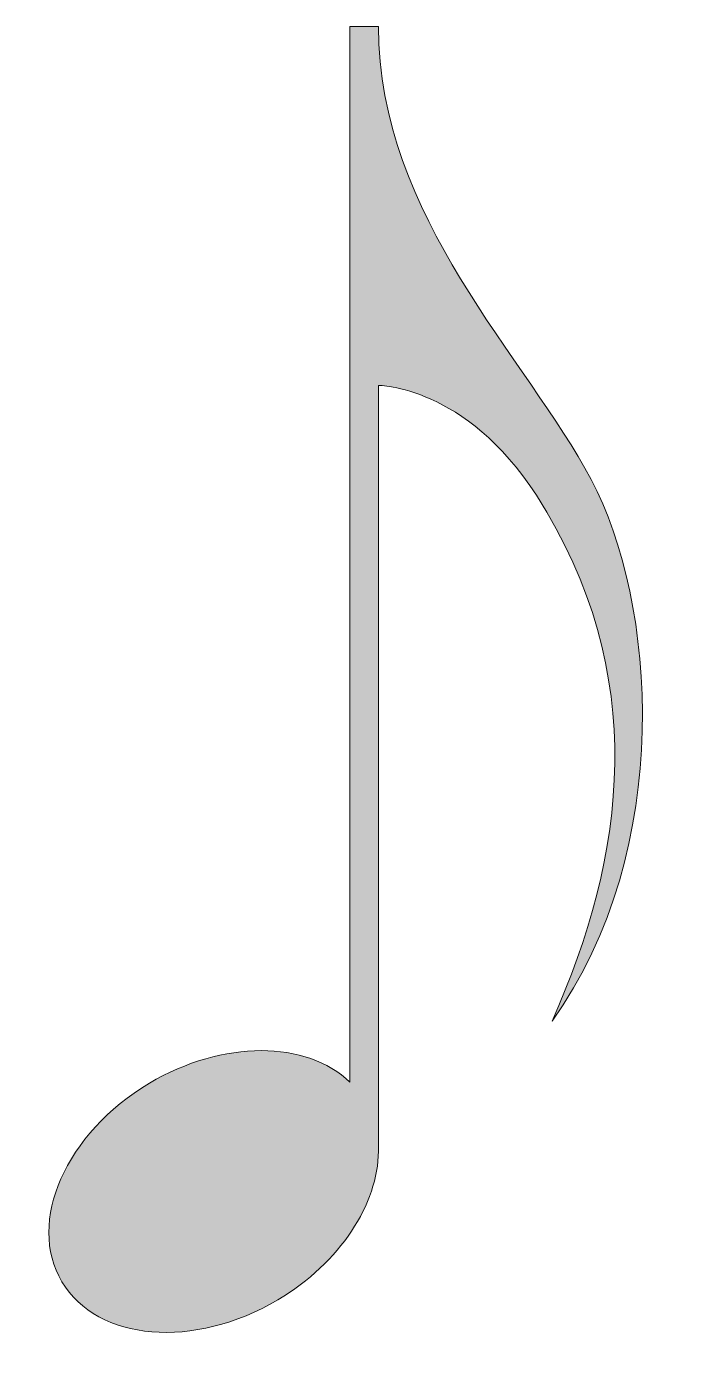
# Model space of a CAD drawing. Header units: inches. Extents: x 40.9 to 58.9, y -68.4 to -31.7.
import ezdxf

# ---------------------------------------------------------------- set-up
doc = ezdxf.new("R2010")
doc.units = ezdxf.units.IN
doc.header["$MEASUREMENT"] = 0
doc.layers.add('Layer 1', color=7, linetype='Continuous')

msp = doc.modelspace()

# ---------------------------------------------------------------- hatches: boundary and pattern name
at = {"layer": 'Layer 1', "true_color": 0x231f20}
h = msp.add_hatch(color=250, dxfattribs=at)
h.dxf.hatch_style = 2
edge = h.paths.add_edge_path()
edge.add_spline(control_points=[(56.595, -44.272), (54.803, -40.905), (50.699, -36.994), (50.699, -31.726), (50.699, -31.726), (49.912, -31.726), (49.912, -31.726), (49.912, -31.726), (49.912, -60.953), (49.912, -60.953), (48.715, -59.801), (46.397, -59.772), (44.355, -60.985), (42.034, -62.364), (40.95, -64.823), (41.933, -66.478), (42.916, -68.133), (45.595, -68.357), (47.915, -66.978), (49.649, -65.949), (50.691, -64.316), (50.699, -62.866), (50.699, -62.866), (50.699, -62.866), (50.699, -62.866), (50.699, -62.866), (50.699, -41.665), (50.699, -41.665), (50.699, -41.665), (53.119, -41.665), (55.075, -44.707), (58.244, -49.637), (57.556, -54.696), (55.509, -59.263), (58.93, -54.483), (58.387, -47.64), (56.595, -44.272)], knot_values=[0, 0, 0, 0, 1, 1, 1, 2, 2, 2, 3, 3, 3, 4, 4, 4, 5, 5, 5, 6, 6, 6, 7, 7, 7, 8, 8, 8, 9, 9, 9, 10, 10, 10, 11, 11, 11, 12, 12, 12, 12], degree=3, periodic=1)

# ---------------------------------------------------------------- linework, layer by layer
at = {"layer": 'Layer 1', "lineweight": 0}
msp.add_open_spline([(56.595, -44.272), (54.803, -40.905), (50.699, -36.994), (50.699, -31.726), (50.699, -31.726), (49.912, -31.726), (49.912, -31.726), (49.912, -31.726), (49.912, -60.953), (49.912, -60.953), (48.715, -59.801), (46.397, -59.772), (44.355, -60.985), (42.034, -62.364), (40.95, -64.823), (41.933, -66.478), (42.916, -68.133), (45.595, -68.357), (47.915, -66.978), (49.649, -65.949), (50.691, -64.316), (50.699, -62.866), (50.699, -62.866), (50.699, -62.866), (50.699, -62.866), (50.699, -62.866), (50.699, -41.665), (50.699, -41.665), (50.699, -41.665), (53.119, -41.665), (55.075, -44.707), (58.244, -49.637), (57.556, -54.696), (55.509, -59.263), (58.93, -54.483), (58.387, -47.64), (56.595, -44.272)], degree=3, knots=[0, 0, 0, 0, 1, 1, 1, 2, 2, 2, 3, 3, 3, 4, 4, 4, 5, 5, 5, 6, 6, 6, 7, 7, 7, 8, 8, 8, 9, 9, 9, 10, 10, 10, 11, 11, 11, 12, 12, 12, 12], dxfattribs=at)

doc.saveas('drawing.dxf')
